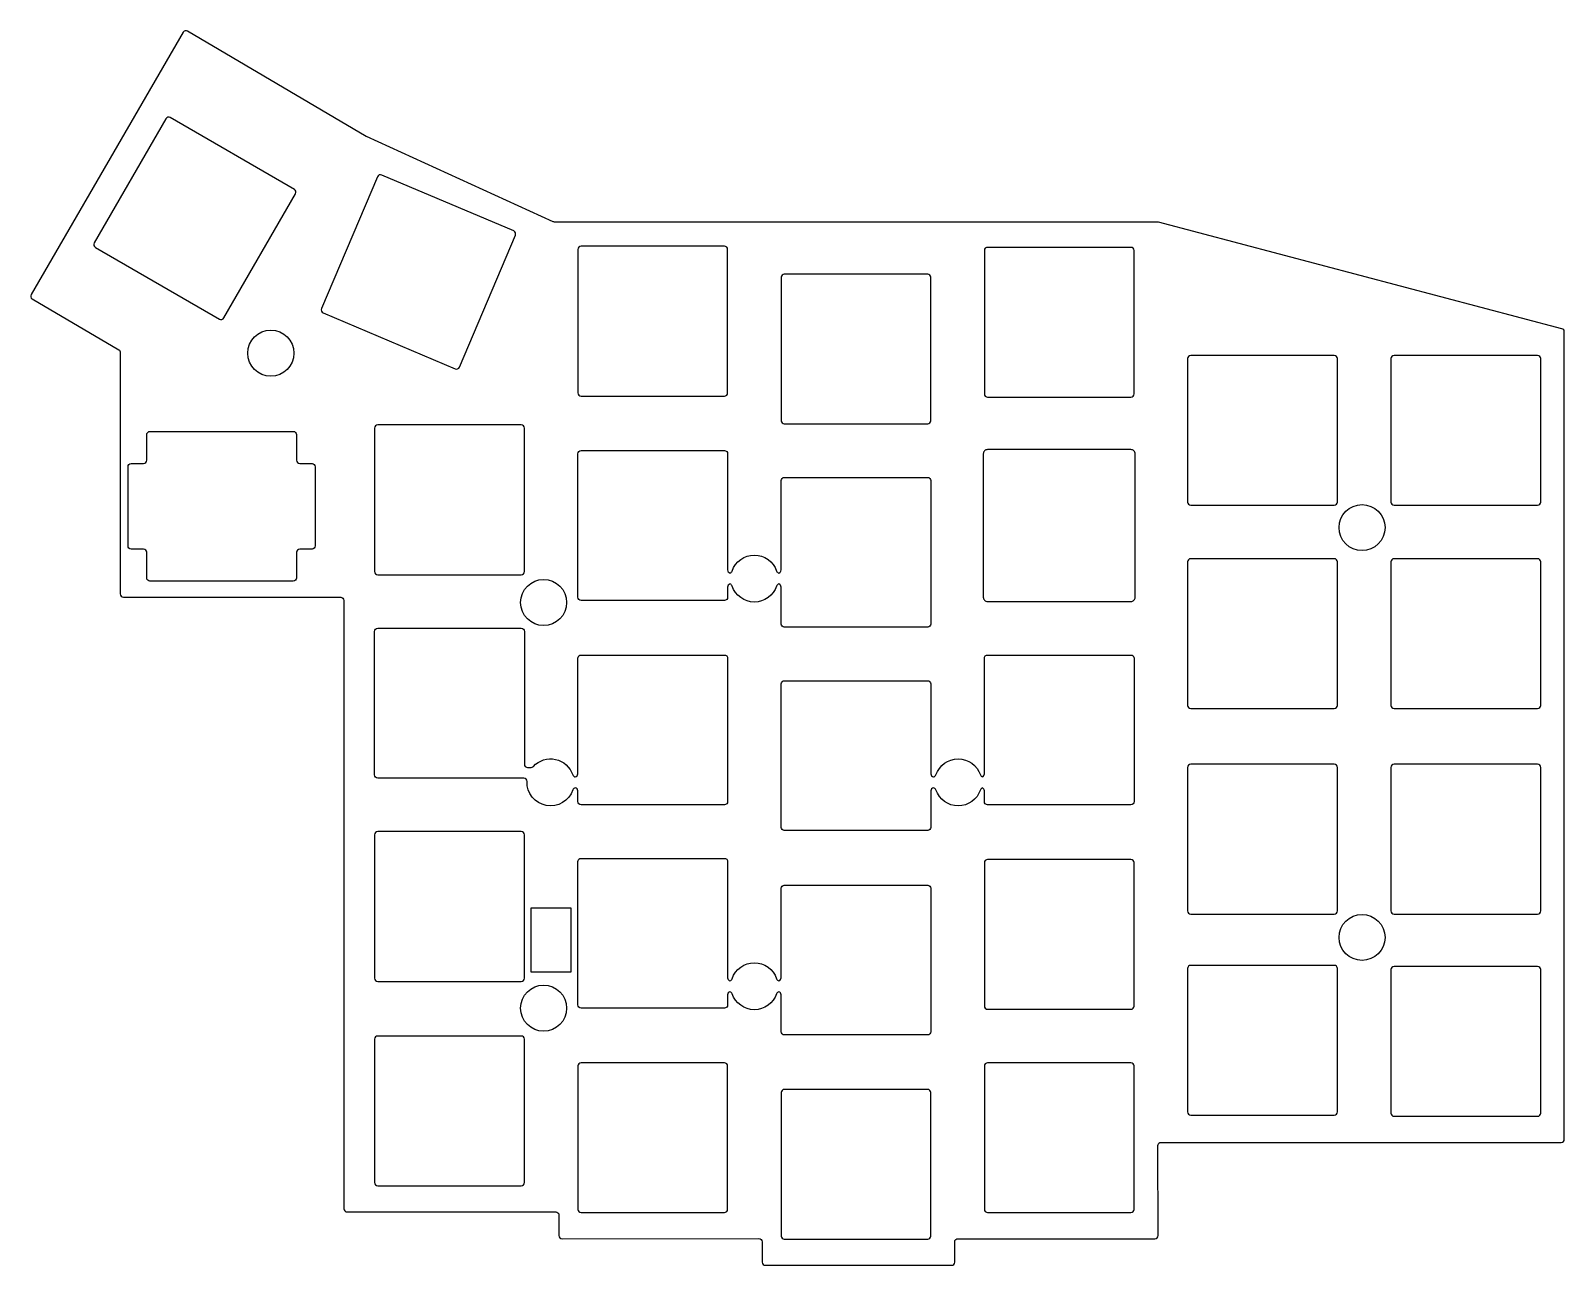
# Model space of a CAD drawing. Header units: millimetres. Extents: x -69 to 75, y -63 to 53.
import ezdxf

# ---------------------------------------------------------------- set-up
doc = ezdxf.new("R2010")
doc.units = ezdxf.units.MM
doc.layers.get('0').update_dxf_attribs({"linetype": 'CONTINUOUS'})

msp = doc.modelspace()

# ---------------------------------------------------------------- linework, layer by layer
for points in [[(-60.47, 0.01, 0.414214), (-60.17, -0.29), (-39.87, -0.29, -0.414214), (-39.57, -0.59), (-39.57, -57.44, 0.414214), (-39.27, -57.74), (-19.77, -57.74, -0.414217), (-19.47, -58.04), (-19.47, -59.94, 0.414341), (-19.17, -60.24), (-0.77, -60.23, -0.414341), (-0.47, -60.53), (-0.47, -62.43, 0.414266), (-0.17, -62.73), (17.23, -62.73, 0.414161), (17.53, -62.43), (17.53, -60.54, -0.414214), (17.83, -60.24), (36.23, -60.24, 0.414812), (36.53, -59.94), (36.51, -51.54, -0.414885), (36.81, -51.24), (74.21, -51.25, 0.414286), (74.51, -50.95), (74.51, 24.51, 0.340496), (74.29, 24.8), (36.58, 34.75, 0.064606), (36.5, 34.76), (-19.89, 34.76, -0.107447), (-20.01, 34.79), (-37.46, 42.75, -0.026167), (-37.48, 42.76), (-54.18, 52.61, 0.416296), (-54.59, 52.5), (-68.81, 27.99, 0.412535), (-68.7, 27.58), (-60.62, 22.83, -0.265852), (-60.47, 22.57)], [(-44.09, 37.41, 0.414214), (-44.2, 37.82), (-55.8, 44.52, 0.414214), (-56.21, 44.41), (-62.91, 32.81, 0.414214), (-62.8, 32.4), (-51.2, 25.7, 0.414214), (-50.79, 25.81)], [(-41.66, 26.67, 0.414214), (-41.5, 26.27), (-29.17, 21.04, 0.414214), (-28.77, 21.2), (-23.54, 33.53, 0.414214), (-23.7, 33.93), (-36.03, 39.16, 0.414214), (-36.43, 39)], [(-4, 18.5, 0.414214), (-3.7, 18.8), (-3.7, 32.2, 0.414214), (-4, 32.5), (-17.4, 32.5, 0.414214), (-17.7, 32.2), (-17.7, 18.8, 0.414214), (-17.4, 18.5)], [(34, 18.4, 0.414214), (34.3, 18.7), (34.3, 32.1, 0.414214), (34, 32.4), (20.6, 32.4, 0.414214), (20.3, 32.1), (20.3, 18.7, 0.414214), (20.6, 18.4)], [(15, 15.9, 0.414214), (15.3, 16.2), (15.3, 29.6, 0.414214), (15, 29.9), (1.6, 29.9, 0.414214), (1.3, 29.6), (1.3, 16.2, 0.414214), (1.6, 15.9)], [(53, 8.3, 0.414214), (53.3, 8.6), (53.3, 22, 0.414214), (53, 22.3), (39.6, 22.3, 0.414214), (39.3, 22), (39.3, 8.6, 0.414214), (39.6, 8.3)], [(72, 8.3, 0.414214), (72.3, 8.6), (72.3, 22, 0.414214), (72, 22.3), (58.6, 22.3, 0.414214), (58.3, 22), (58.3, 8.6, 0.414214), (58.6, 8.3)], [(-23, 1.8, 0.414214), (-22.7, 2.1), (-22.7, 15.5, 0.414214), (-23, 15.8), (-36.4, 15.8, 0.414214), (-36.7, 15.5), (-36.7, 2.1, 0.414214), (-36.4, 1.8)], [(-59.45, 12.2), (-58.3, 12.2, 0.414214), (-58, 12.5), (-58, 14.9, -0.414214), (-57.7, 15.2), (-44.3, 15.2, -0.414214), (-44, 14.9), (-44, 12.5, 0.414214), (-43.7, 12.2), (-42.55, 12.2, -0.414214), (-42.25, 11.9), (-42.25, 4.5, -0.414214), (-42.55, 4.2), (-43.7, 4.2, 0.414214), (-44, 3.9), (-44, 1.5, -0.414214), (-44.3, 1.2), (-57.7, 1.2, -0.414214), (-58, 1.5), (-58, 3.9, 0.414214), (-58.3, 4.2), (-59.45, 4.2, -0.414214), (-59.75, 4.5), (-59.75, 11.9, -0.414214)], [(1.3, -2.8), (1.3, 0.65, 0.333071), (1.08, 0.94, 0.244804), (0.88, 0.75, -0.717741), (-3.28, 0.75, 0.244804), (-3.48, 0.94, 0.333071), (-3.7, 0.65), (-3.7, -0.3, -0.414214), (-4, -0.6), (-17.4, -0.6, -0.414214), (-17.7, -0.3), (-17.7, 13.1, -0.414214), (-17.4, 13.4), (-4, 13.4, -0.414214), (-3.7, 13.1), (-3.7, 2.25, 0.333071), (-3.48, 1.96, 0.244804), (-3.28, 2.15, -0.717741), (0.88, 2.15, 0.244804), (1.08, 1.96, 0.333071), (1.3, 2.25), (1.3, 10.6, -0.414214), (1.6, 10.9), (15, 10.9, -0.414214), (15.3, 10.6), (15.3, -2.8, -0.414214), (15, -3.1), (1.6, -3.1, -0.414214)], [(34, -0.7, 0.414214), (34.4, -0.3), (34.4, 13.1, 0.414214), (34, 13.5), (20.6, 13.5, 0.414214), (20.2, 13.1), (20.2, -0.3, 0.414214), (20.6, -0.7)], [(53, -10.7, 0.414214), (53.3, -10.4), (53.3, 3, 0.414214), (53, 3.3), (39.6, 3.3, 0.414214), (39.3, 3), (39.3, -10.4, 0.414214), (39.6, -10.7)], [(72, -10.7, 0.414214), (72.3, -10.4), (72.3, 3, 0.414214), (72, 3.3), (58.6, 3.3, 0.414214), (58.3, 3), (58.3, -10.4, 0.414214), (58.6, -10.7)], [(-17.7, -19.4), (-17.7, -18.4, 0.357092), (-17.94, -18.11, 0.267678), (-18.17, -18.3, -0.866453), (-22.45, -17.51, 0.425982), (-22.75, -17.2), (-36.4, -17.2, -0.414214), (-36.7, -16.9), (-36.7, -3.5, -0.414214), (-36.4, -3.2), (-23, -3.2, -0.414214), (-22.7, -3.5), (-22.7, -15.9, 0.414214), (-22.4, -16.2), (-22.08, -16.2, 0.208712), (-21.86, -16.1, -0.568618), (-18.17, -16.9, 0.267678), (-17.94, -17.09, 0.357092), (-17.7, -16.8), (-17.7, -6, -0.414214), (-17.4, -5.7), (-4, -5.7, -0.414214), (-3.7, -6), (-3.7, -19.4, -0.414214), (-4, -19.7), (-17.4, -19.7, -0.414214)], [(15.3, -8.4), (15.3, -16.8, 0.357092), (15.54, -17.09, 0.267678), (15.77, -16.9, -0.717741), (19.93, -16.9, 0.221586), (20.11, -17.08, 0.308783), (20.3, -16.8), (20.3, -6, -0.414214), (20.6, -5.7), (34, -5.7, -0.414214), (34.3, -6), (34.3, -19.4, -0.414214), (34, -19.7), (20.6, -19.7, -0.414214), (20.3, -19.4), (20.3, -18.4, 0.308783), (20.11, -18.12, 0.221586), (19.93, -18.3, -0.717741), (15.77, -18.3, 0.267678), (15.54, -18.11, 0.357092), (15.3, -18.4), (15.3, -21.8, -0.414214), (15, -22.1), (1.6, -22.1, -0.414214), (1.3, -21.8), (1.3, -8.4, -0.414214), (1.6, -8.1), (15, -8.1, -0.414214)], [(53, -29.9, 0.414214), (53.3, -29.6), (53.3, -16.2, 0.414214), (53, -15.9), (39.6, -15.9, 0.414214), (39.3, -16.2), (39.3, -29.6, 0.414214), (39.6, -29.9)], [(72, -29.9, 0.414214), (72.3, -29.6), (72.3, -16.2, 0.414214), (72, -15.9), (58.6, -15.9, 0.414214), (58.3, -16.2), (58.3, -29.6, 0.414214), (58.6, -29.9)], [(-23, -36.2, 0.414214), (-22.7, -35.9), (-22.7, -22.5, 0.414214), (-23, -22.2), (-36.4, -22.2, 0.414214), (-36.7, -22.5), (-36.7, -35.9, 0.414214), (-36.4, -36.2)], [(1.3, -40.9), (1.3, -37.45, 0.333071), (1.08, -37.16, 0.244804), (0.88, -37.35, -0.717741), (-3.28, -37.35, 0.244804), (-3.48, -37.16, 0.333071), (-3.7, -37.45), (-3.7, -38.4, -0.414214), (-4, -38.7), (-17.4, -38.7, -0.414214), (-17.7, -38.4), (-17.7, -25, -0.414214), (-17.4, -24.7), (-4, -24.7, -0.414214), (-3.7, -25), (-3.7, -35.85, 0.333071), (-3.48, -36.14, 0.244804), (-3.28, -35.95, -0.717741), (0.88, -35.95, 0.244804), (1.08, -36.14, 0.333071), (1.3, -35.85), (1.3, -27.5, -0.414214), (1.6, -27.2), (15, -27.2, -0.414214), (15.3, -27.5), (15.3, -40.9, -0.414214), (15, -41.2), (1.6, -41.2, -0.414214)], [(34, -38.8, 0.414214), (34.3, -38.5), (34.3, -25.1, 0.414214), (34, -24.8), (20.6, -24.8, 0.414214), (20.3, -25.1), (20.3, -38.5, 0.414214), (20.6, -38.8)], [(53, -48.7, 0.414214), (53.3, -48.4), (53.3, -35, 0.414214), (53, -34.7), (39.6, -34.7, 0.414214), (39.3, -35), (39.3, -48.4, 0.414214), (39.6, -48.7)], [(58.6, -34.8, 0.414214), (58.3, -35.1), (58.3, -48.5, 0.414214), (58.6, -48.8), (72, -48.8, 0.414214), (72.3, -48.5), (72.3, -35.1, 0.414214), (72, -34.8)], [(-23, -55.3, 0.414214), (-22.7, -55), (-22.7, -41.6, 0.414214), (-23, -41.3), (-36.4, -41.3, 0.414214), (-36.7, -41.6), (-36.7, -55, 0.414214), (-36.4, -55.3)], [(-4, -57.8, 0.414214), (-3.7, -57.5), (-3.7, -44.1, 0.414214), (-4, -43.8), (-17.4, -43.8, 0.414214), (-17.7, -44.1), (-17.7, -57.5, 0.414214), (-17.4, -57.8)], [(34, -57.8, 0.414214), (34.3, -57.5), (34.3, -44.1, 0.414214), (34, -43.8), (20.6, -43.8, 0.414214), (20.3, -44.1), (20.3, -57.5, 0.414214), (20.6, -57.8)], [(15, -60.29, 0.414214), (15.3, -59.99), (15.3, -46.59, 0.414214), (15, -46.29), (1.6, -46.29, 0.414214), (1.3, -46.59), (1.3, -59.99, 0.414214), (1.6, -60.29)]]:
    msp.add_lwpolyline(points, format="xyb", close=True)
msp.add_lwpolyline([(-18.35, -35.34), (-22.05, -35.34), (-22.05, -29.33), (-18.35, -29.33)], close=True)
for centre in [(-46.4, 22.51), (55.6, 6.21), (-20.9, -0.79), (55.6, -32.09), (-20.9, -38.7)]:
    msp.add_circle(centre, 2.15)

doc.saveas('drawing.dxf')
